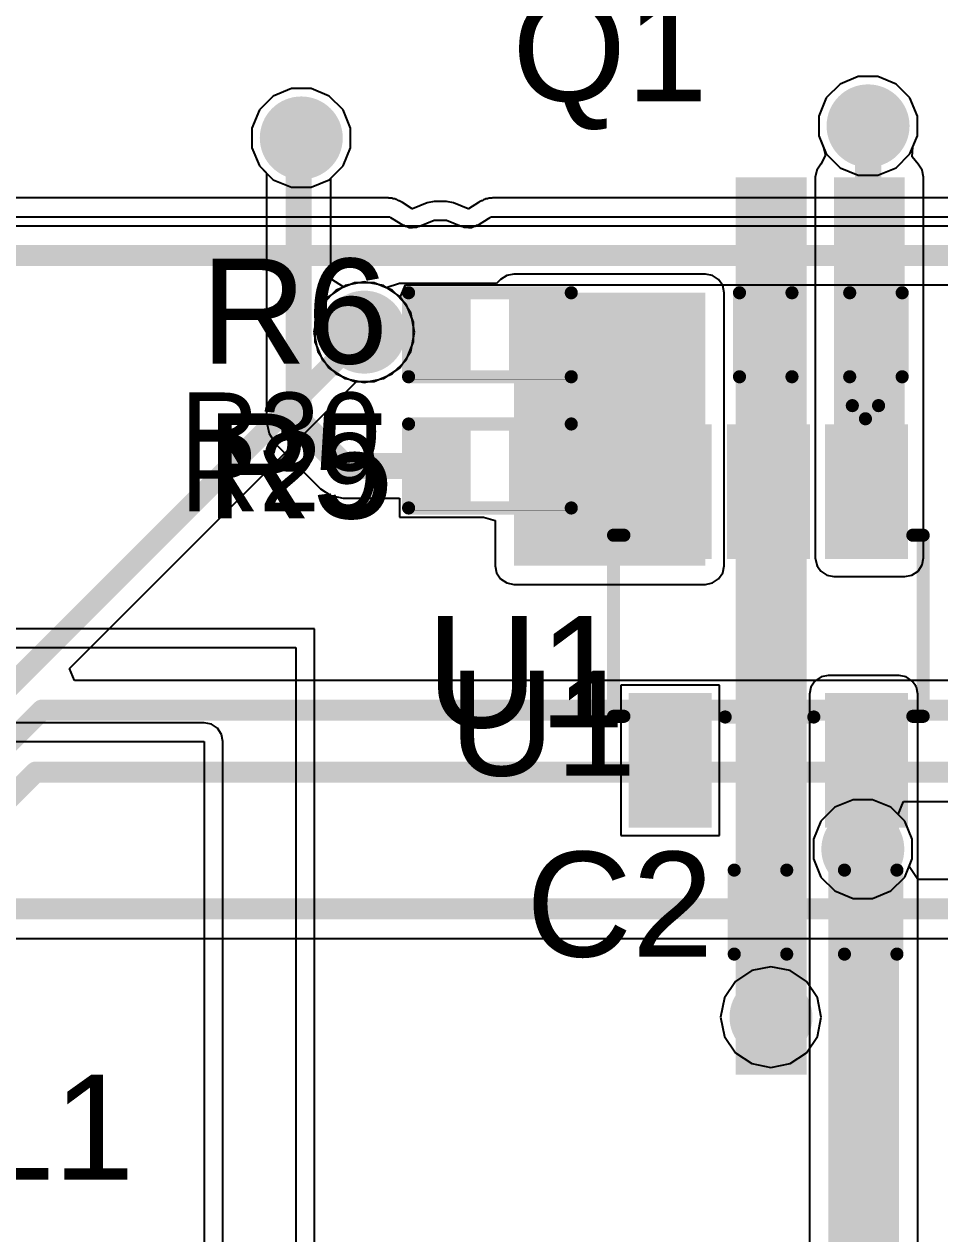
# Model space of a CAD drawing. Header units: inches. Extents: x -0.91 to 3.86, y -0.82 to 4.16.
# Drawn here: x 2.9364 to 3.2853, y 2.1674 to 2.6283 of the extents above; entities that cross this region are included whole.
import ezdxf

# ---------------------------------------------------------------- set-up
doc = ezdxf.new("R2010")
doc.units = ezdxf.units.IN
doc.header["$MEASUREMENT"] = 0
for name, color, linetype in [('Bottom Layer 1', 5, 'Continuous'), ('Bottom Solder', 6, 'Continuous'), ('GND+Signal', 16, 'Continuous'), ('Mechanical 17', 56, 'Continuous'), ('PWR+Signal', 76, 'Continuous'), ('Top Layer 1', 1, 'Continuous'), ('Top Overlay', 2, 'Continuous'), ('Top Paste', 8, 'Continuous'), ('Top Solder', 216, 'Continuous'), ('Via Holes', 16, 'Continuous')]:
    doc.layers.add(name, color=color, linetype=linetype)
doc.styles.add('Arial', font='', dxfattribs={"height": 0.2})
doc.styles.get('Arial').set_extended_font_data('Arial')

# ---------------------------------------------------------------- blocks, each defined once
blk = doc.blocks.new('SOT_23_5_121')
at = {"layer": 'Top Layer 1'}
for points in [[(-0.07284, 0.04921), (-0.02953, 0.04921), (-0.02953, 0.02559), (-0.07284, 0.02559)], [(0.02953, 0.04921), (0.07284, 0.04921), (0.07284, 0.02559), (0.02953, 0.02559)], [(-0.07284, 0.01181), (-0.02953, 0.01181), (-0.02953, -0.01181), (-0.07284, -0.01181)], [(-0.07284, -0.02559), (-0.02953, -0.02559), (-0.02953, -0.04921), (-0.07284, -0.04921)], [(0.02953, -0.02559), (0.07284, -0.02559), (0.07284, -0.04921), (0.02953, -0.04921)]]:
    blk.add_hatch(color=1, dxfattribs=at).paths.add_polyline_path(points)
at = {"layer": 'Top Paste'}
for points in [[(-0.07284, 0.04921), (-0.02953, 0.04921), (-0.02953, 0.02559), (-0.07284, 0.02559)], [(0.02953, 0.04921), (0.07284, 0.04921), (0.07284, 0.02559), (0.02953, 0.02559)], [(-0.07284, 0.01181), (-0.02953, 0.01181), (-0.02953, -0.01181), (-0.07284, -0.01181)], [(-0.07284, -0.02559), (-0.02953, -0.02559), (-0.02953, -0.04921), (-0.07284, -0.04921)], [(0.02953, -0.02559), (0.07284, -0.02559), (0.07284, -0.04921), (0.02953, -0.04921)]]:
    blk.add_hatch(color=8, dxfattribs=at).paths.add_polyline_path(points)
at = {"layer": 'Top Solder'}
for points in [[(-0.07684, 0.05321), (-0.02553, 0.05321), (-0.02553, 0.02159), (-0.07684, 0.02159)], [(0.02553, 0.05321), (0.07684, 0.05321), (0.07684, 0.02159), (0.02553, 0.02159)], [(-0.07684, 0.01581), (-0.02553, 0.01581), (-0.02553, -0.01581), (-0.07684, -0.01581)], [(-0.07684, -0.02159), (-0.02553, -0.02159), (-0.02553, -0.05321), (-0.07684, -0.05321)], [(0.02553, -0.02159), (0.07684, -0.02159), (0.07684, -0.05321), (0.02553, -0.05321)]]:
    blk.add_hatch(color=216, dxfattribs=at).paths.add_polyline_path(points)
at = {"layer": 'Top Overlay'}
for points in [[(-0.03461, 0.05506, 0.005, 0.005, 0), (-0.03461, 0.059, 0.005, 0.005, 0)], [(0.03439, 0.059, 0.005, 0.005, 0), (-0.03461, 0.059, 0.005, 0.005, 0)], [(0.03439, 0.05506, 0.005, 0.005, 0), (0.03439, 0.059, 0.005, 0.005, 0)], [(-0.084, 0.032, 0.005, 0.005, 0), (-0.084, 0.042, 0.005, 0.005, 0)], [(-0.079, 0.037, 0.005, 0.005, 0), (-0.084, 0.042, 0.005, 0.005, 0)], [(-0.084, 0.032, 0.005, 0.005, 0), (-0.079, 0.037, 0.005, 0.005, 0)], [(0.03465, -0.01646, 0.005, 0.005, 0), (0.03465, 0.01732, 0.005, 0.005, 0)], [(-0.03461, -0.059, 0.005, 0.005, 0), (-0.03461, -0.05506, 0.005, 0.005, 0)], [(0.03439, -0.059, 0.005, 0.005, 0), (0.03439, -0.05506, 0.005, 0.005, 0)], [(0.03439, -0.059, 0.005, 0.005, 0), (-0.03461, -0.059, 0.005, 0.005, 0)]]:
    blk.add_lwpolyline(points, format="xyseb", dxfattribs=at)
for points in [[(-0.03586, 0.059, 0.0025, 0.0025, 1), (-0.03336, 0.059, 0.0025, 0.0025, 1)], [(-0.03586, 0.059, 0.0025, 0.0025, 1), (-0.03336, 0.059, 0.0025, 0.0025, 1)], [(0.03314, 0.059, 0.0025, 0.0025, 1), (0.03564, 0.059, 0.0025, 0.0025, 1)], [(0.03314, 0.059, 0.0025, 0.0025, 1), (0.03564, 0.059, 0.0025, 0.0025, 1)], [(-0.03586, 0.05506, 0.0025, 0.0025, 1), (-0.03336, 0.05506, 0.0025, 0.0025, 1)], [(0.03314, 0.05506, 0.0025, 0.0025, 1), (0.03564, 0.05506, 0.0025, 0.0025, 1)], [(-0.08525, 0.042, 0.0025, 0.0025, 1), (-0.08275, 0.042, 0.0025, 0.0025, 1)], [(-0.08525, 0.042, 0.0025, 0.0025, 1), (-0.08275, 0.042, 0.0025, 0.0025, 1)], [(-0.08025, 0.037, 0.0025, 0.0025, 1), (-0.07775, 0.037, 0.0025, 0.0025, 1)], [(-0.08025, 0.037, 0.0025, 0.0025, 1), (-0.07775, 0.037, 0.0025, 0.0025, 1)], [(-0.08525, 0.032, 0.0025, 0.0025, 1), (-0.08275, 0.032, 0.0025, 0.0025, 1)], [(-0.08525, 0.032, 0.0025, 0.0025, 1), (-0.08275, 0.032, 0.0025, 0.0025, 1)], [(0.0334, 0.01732, 0.0025, 0.0025, 1), (0.0359, 0.01732, 0.0025, 0.0025, 1)], [(0.0334, -0.01646, 0.0025, 0.0025, 1), (0.0359, -0.01646, 0.0025, 0.0025, 1)], [(-0.03586, -0.05506, 0.0025, 0.0025, 1), (-0.03336, -0.05506, 0.0025, 0.0025, 1)], [(0.03314, -0.05506, 0.0025, 0.0025, 1), (0.03564, -0.05506, 0.0025, 0.0025, 1)], [(-0.03586, -0.059, 0.0025, 0.0025, 1), (-0.03336, -0.059, 0.0025, 0.0025, 1)], [(-0.03586, -0.059, 0.0025, 0.0025, 1), (-0.03336, -0.059, 0.0025, 0.0025, 1)], [(0.03314, -0.059, 0.0025, 0.0025, 1), (0.03564, -0.059, 0.0025, 0.0025, 1)], [(0.03314, -0.059, 0.0025, 0.0025, 1), (0.03564, -0.059, 0.0025, 0.0025, 1)]]:
    blk.add_lwpolyline(points, format="xyseb", close=True, dxfattribs=at)
blk = doc.blocks.new('R___0402_158')
at = {"layer": 'Top Layer 1'}
for points in [[(-0.0275, -0.0125), (-0.0275, 0.0125), (-0.0095, 0.0125), (-0.0095, -0.0125)], [(0.0095, -0.0125), (0.0095, 0.0125), (0.0275, 0.0125), (0.0275, -0.0125)]]:
    blk.add_hatch(color=1, dxfattribs=at).paths.add_polyline_path(points)
at = {"layer": 'Top Paste'}
for points in [[(-0.0275, -0.0125), (-0.0275, 0.0125), (-0.0095, 0.0125), (-0.0095, -0.0125)], [(0.0095, -0.0125), (0.0095, 0.0125), (0.0275, 0.0125), (0.0275, -0.0125)]]:
    blk.add_hatch(color=8, dxfattribs=at).paths.add_polyline_path(points)
at = {"layer": 'Top Solder'}
for points in [[(-0.02967, -0.01467), (-0.02967, 0.01467), (-0.00733, 0.01467), (-0.00733, -0.01467)], [(0.00733, -0.01467), (0.00733, 0.01467), (0.02967, 0.01467), (0.02967, -0.01467)]]:
    blk.add_hatch(color=216, dxfattribs=at).paths.add_polyline_path(points)
at = {"layer": 'Top Overlay'}
for points in [[(-0.031, -0.016, 0.005, 0.005, 0), (-0.031, 0.016, 0.005, 0.005, 0)], [(-0.031, 0.016, 0.005, 0.005, 0), (0.031, 0.016, 0.005, 0.005, 0)], [(0.031, -0.016, 0.005, 0.005, 0), (0.031, 0.016, 0.005, 0.005, 0)], [(-0.031, -0.016, 0.005, 0.005, 0), (0.031, -0.016, 0.005, 0.005, 0)], [(-0.032, -0.017, 0.000127, 0.000127, 0), (0.032, -0.017, 0.000127, 0.000127, 0)]]:
    blk.add_lwpolyline(points, format="xyseb", dxfattribs=at)
for points in [[(-0.03225, 0.016, 0.0025, 0.0025, 1), (-0.02975, 0.016, 0.0025, 0.0025, 1)], [(-0.03225, 0.016, 0.0025, 0.0025, 1), (-0.02975, 0.016, 0.0025, 0.0025, 1)], [(0.02975, 0.016, 0.0025, 0.0025, 1), (0.03225, 0.016, 0.0025, 0.0025, 1)], [(0.02975, 0.016, 0.0025, 0.0025, 1), (0.03225, 0.016, 0.0025, 0.0025, 1)], [(-0.03225, -0.016, 0.0025, 0.0025, 1), (-0.02975, -0.016, 0.0025, 0.0025, 1)], [(-0.03225, -0.016, 0.0025, 0.0025, 1), (-0.02975, -0.016, 0.0025, 0.0025, 1)], [(0.02975, -0.016, 0.0025, 0.0025, 1), (0.03225, -0.016, 0.0025, 0.0025, 1)], [(0.02975, -0.016, 0.0025, 0.0025, 1), (0.03225, -0.016, 0.0025, 0.0025, 1)], [(-0.03203, -0.017, 0.0000635, 0.0000635, 1), (-0.03197, -0.017, 0.0000635, 0.0000635, 1)], [(0.03197, -0.017, 0.0000635, 0.0000635, 1), (0.03203, -0.017, 0.0000635, 0.0000635, 1)]]:
    blk.add_lwpolyline(points, format="xyseb", close=True, dxfattribs=at)
blk = doc.blocks.new('R___0402_159')
at = {"layer": 'Top Layer 1'}
for points in [[(-0.0275, -0.0125), (-0.0275, 0.0125), (-0.0095, 0.0125), (-0.0095, -0.0125)], [(0.0095, -0.0125), (0.0095, 0.0125), (0.0275, 0.0125), (0.0275, -0.0125)]]:
    blk.add_hatch(color=1, dxfattribs=at).paths.add_polyline_path(points)
at = {"layer": 'Top Paste'}
for points in [[(-0.0275, -0.0125), (-0.0275, 0.0125), (-0.0095, 0.0125), (-0.0095, -0.0125)], [(0.0095, -0.0125), (0.0095, 0.0125), (0.0275, 0.0125), (0.0275, -0.0125)]]:
    blk.add_hatch(color=8, dxfattribs=at).paths.add_polyline_path(points)
at = {"layer": 'Top Solder'}
for points in [[(-0.02967, -0.01467), (-0.02967, 0.01467), (-0.00733, 0.01467), (-0.00733, -0.01467)], [(0.00733, -0.01467), (0.00733, 0.01467), (0.02967, 0.01467), (0.02967, -0.01467)]]:
    blk.add_hatch(color=216, dxfattribs=at).paths.add_polyline_path(points)
at = {"layer": 'Top Overlay'}
for points in [[(-0.031, -0.016, 0.005, 0.005, 0), (-0.031, 0.016, 0.005, 0.005, 0)], [(-0.031, 0.016, 0.005, 0.005, 0), (0.031, 0.016, 0.005, 0.005, 0)], [(0.031, -0.016, 0.005, 0.005, 0), (0.031, 0.016, 0.005, 0.005, 0)], [(-0.031, -0.016, 0.005, 0.005, 0), (0.031, -0.016, 0.005, 0.005, 0)], [(-0.032, -0.017, 0.000127, 0.000127, 0), (0.032, -0.017, 0.000127, 0.000127, 0)]]:
    blk.add_lwpolyline(points, format="xyseb", dxfattribs=at)
for points in [[(-0.03225, 0.016, 0.0025, 0.0025, 1), (-0.02975, 0.016, 0.0025, 0.0025, 1)], [(-0.03225, 0.016, 0.0025, 0.0025, 1), (-0.02975, 0.016, 0.0025, 0.0025, 1)], [(0.02975, 0.016, 0.0025, 0.0025, 1), (0.03225, 0.016, 0.0025, 0.0025, 1)], [(0.02975, 0.016, 0.0025, 0.0025, 1), (0.03225, 0.016, 0.0025, 0.0025, 1)], [(-0.03225, -0.016, 0.0025, 0.0025, 1), (-0.02975, -0.016, 0.0025, 0.0025, 1)], [(-0.03225, -0.016, 0.0025, 0.0025, 1), (-0.02975, -0.016, 0.0025, 0.0025, 1)], [(0.02975, -0.016, 0.0025, 0.0025, 1), (0.03225, -0.016, 0.0025, 0.0025, 1)], [(0.02975, -0.016, 0.0025, 0.0025, 1), (0.03225, -0.016, 0.0025, 0.0025, 1)], [(-0.03203, -0.017, 0.0000635, 0.0000635, 1), (-0.03197, -0.017, 0.0000635, 0.0000635, 1)], [(0.03197, -0.017, 0.0000635, 0.0000635, 1), (0.03203, -0.017, 0.0000635, 0.0000635, 1)]]:
    blk.add_lwpolyline(points, format="xyseb", close=True, dxfattribs=at)
blk = doc.blocks.new('C___0402_249')
at = {"layer": 'Top Layer 1'}
for points in [[(-0.0275, -0.0125), (-0.0275, 0.0125), (-0.0095, 0.0125), (-0.0095, -0.0125)], [(0.0095, -0.0125), (0.0095, 0.0125), (0.0275, 0.0125), (0.0275, -0.0125)]]:
    blk.add_hatch(color=1, dxfattribs=at).paths.add_polyline_path(points)
at = {"layer": 'Top Paste'}
for points in [[(-0.0275, -0.0125), (-0.0275, 0.0125), (-0.0095, 0.0125), (-0.0095, -0.0125)], [(0.0095, -0.0125), (0.0095, 0.0125), (0.0275, 0.0125), (0.0275, -0.0125)]]:
    blk.add_hatch(color=8, dxfattribs=at).paths.add_polyline_path(points)
at = {"layer": 'Top Solder'}
for points in [[(-0.02986, -0.01486), (-0.02986, 0.01486), (-0.00714, 0.01486), (-0.00714, -0.01486)], [(0.00714, -0.01486), (0.00714, 0.01486), (0.02986, 0.01486), (0.02986, -0.01486)]]:
    blk.add_hatch(color=216, dxfattribs=at).paths.add_polyline_path(points)
at = {"layer": 'Top Overlay'}
for points in [[(-0.011, 0.016, 0.005, 0.005, 0), (-0.031, 0.016, 0.005, 0.005, 0)], [(-0.031, 0.016, 0.005, 0.005, 0), (-0.031, -0.016, 0.005, 0.005, 0)], [(0.031, 0.016, 0.005, 0.005, 0), (0.011, 0.016, 0.005, 0.005, 0)], [(0.031, 0.016, 0.005, 0.005, 0), (0.031, -0.016, 0.005, 0.005, 0)], [(-0.011, -0.016, 0.005, 0.005, 0), (-0.031, -0.016, 0.005, 0.005, 0)], [(0.031, -0.016, 0.005, 0.005, 0), (0.011, -0.016, 0.005, 0.005, 0)]]:
    blk.add_lwpolyline(points, format="xyseb", dxfattribs=at)
for points in [[(-0.03225, 0.016, 0.0025, 0.0025, 1), (-0.02975, 0.016, 0.0025, 0.0025, 1)], [(-0.03225, 0.016, 0.0025, 0.0025, 1), (-0.02975, 0.016, 0.0025, 0.0025, 1)], [(-0.01225, 0.016, 0.0025, 0.0025, 1), (-0.00975, 0.016, 0.0025, 0.0025, 1)], [(0.00975, 0.016, 0.0025, 0.0025, 1), (0.01225, 0.016, 0.0025, 0.0025, 1)], [(0.02975, 0.016, 0.0025, 0.0025, 1), (0.03225, 0.016, 0.0025, 0.0025, 1)], [(0.02975, 0.016, 0.0025, 0.0025, 1), (0.03225, 0.016, 0.0025, 0.0025, 1)], [(-0.03225, -0.016, 0.0025, 0.0025, 1), (-0.02975, -0.016, 0.0025, 0.0025, 1)], [(-0.03225, -0.016, 0.0025, 0.0025, 1), (-0.02975, -0.016, 0.0025, 0.0025, 1)], [(-0.01225, -0.016, 0.0025, 0.0025, 1), (-0.00975, -0.016, 0.0025, 0.0025, 1)], [(0.00975, -0.016, 0.0025, 0.0025, 1), (0.01225, -0.016, 0.0025, 0.0025, 1)], [(0.02975, -0.016, 0.0025, 0.0025, 1), (0.03225, -0.016, 0.0025, 0.0025, 1)], [(0.02975, -0.016, 0.0025, 0.0025, 1), (0.03225, -0.016, 0.0025, 0.0025, 1)]]:
    blk.add_lwpolyline(points, format="xyseb", close=True, dxfattribs=at)
blk = doc.blocks.new('C___0402_250')
at = {"layer": 'Top Layer 1'}
for points in [[(-0.0275, -0.0125), (-0.0275, 0.0125), (-0.0095, 0.0125), (-0.0095, -0.0125)], [(0.0095, -0.0125), (0.0095, 0.0125), (0.0275, 0.0125), (0.0275, -0.0125)]]:
    blk.add_hatch(color=1, dxfattribs=at).paths.add_polyline_path(points)
at = {"layer": 'Top Paste'}
for points in [[(-0.0275, -0.0125), (-0.0275, 0.0125), (-0.0095, 0.0125), (-0.0095, -0.0125)], [(0.0095, -0.0125), (0.0095, 0.0125), (0.0275, 0.0125), (0.0275, -0.0125)]]:
    blk.add_hatch(color=8, dxfattribs=at).paths.add_polyline_path(points)
at = {"layer": 'Top Solder'}
for points in [[(-0.02986, -0.01486), (-0.02986, 0.01486), (-0.00714, 0.01486), (-0.00714, -0.01486)], [(0.00714, -0.01486), (0.00714, 0.01486), (0.02986, 0.01486), (0.02986, -0.01486)]]:
    blk.add_hatch(color=216, dxfattribs=at).paths.add_polyline_path(points)
at = {"layer": 'Top Overlay'}
for points in [[(-0.011, 0.016, 0.005, 0.005, 0), (-0.031, 0.016, 0.005, 0.005, 0)], [(-0.031, 0.016, 0.005, 0.005, 0), (-0.031, -0.016, 0.005, 0.005, 0)], [(0.031, 0.016, 0.005, 0.005, 0), (0.011, 0.016, 0.005, 0.005, 0)], [(0.031, 0.016, 0.005, 0.005, 0), (0.031, -0.016, 0.005, 0.005, 0)], [(-0.011, -0.016, 0.005, 0.005, 0), (-0.031, -0.016, 0.005, 0.005, 0)], [(0.031, -0.016, 0.005, 0.005, 0), (0.011, -0.016, 0.005, 0.005, 0)]]:
    blk.add_lwpolyline(points, format="xyseb", dxfattribs=at)
for points in [[(-0.03225, 0.016, 0.0025, 0.0025, 1), (-0.02975, 0.016, 0.0025, 0.0025, 1)], [(-0.03225, 0.016, 0.0025, 0.0025, 1), (-0.02975, 0.016, 0.0025, 0.0025, 1)], [(-0.01225, 0.016, 0.0025, 0.0025, 1), (-0.00975, 0.016, 0.0025, 0.0025, 1)], [(0.00975, 0.016, 0.0025, 0.0025, 1), (0.01225, 0.016, 0.0025, 0.0025, 1)], [(0.02975, 0.016, 0.0025, 0.0025, 1), (0.03225, 0.016, 0.0025, 0.0025, 1)], [(0.02975, 0.016, 0.0025, 0.0025, 1), (0.03225, 0.016, 0.0025, 0.0025, 1)], [(-0.03225, -0.016, 0.0025, 0.0025, 1), (-0.02975, -0.016, 0.0025, 0.0025, 1)], [(-0.03225, -0.016, 0.0025, 0.0025, 1), (-0.02975, -0.016, 0.0025, 0.0025, 1)], [(-0.01225, -0.016, 0.0025, 0.0025, 1), (-0.00975, -0.016, 0.0025, 0.0025, 1)], [(0.00975, -0.016, 0.0025, 0.0025, 1), (0.01225, -0.016, 0.0025, 0.0025, 1)], [(0.02975, -0.016, 0.0025, 0.0025, 1), (0.03225, -0.016, 0.0025, 0.0025, 1)], [(0.02975, -0.016, 0.0025, 0.0025, 1), (0.03225, -0.016, 0.0025, 0.0025, 1)]]:
    blk.add_lwpolyline(points, format="xyseb", close=True, dxfattribs=at)

msp = doc.modelspace()

# ---------------------------------------------------------------- hatches: boundary and pattern name
at = {"layer": 'Bottom Layer 1'}
h = msp.add_hatch(color=5, dxfattribs=at)
edge = h.paths.add_edge_path()
edge.add_arc((3.258, 2.5896), 0.01181, 0, 360)
h = msp.add_hatch(color=5, dxfattribs=at)
edge = h.paths.add_edge_path()
edge.add_arc((3.042, 2.585), 0.01181, 0, 360)
h = msp.add_hatch(color=5, dxfattribs=at)
edge = h.paths.add_edge_path()
edge.add_arc((3.066, 2.511), 0.01181, 0, 360)
h = msp.add_hatch(color=5, dxfattribs=at)
edge = h.paths.add_edge_path()
edge.add_arc((3.256, 2.314), 0.01181, 0, 360)
h = msp.add_hatch(color=5, dxfattribs=at)
edge = h.paths.add_edge_path()
edge.add_arc((3.221, 2.25), 0.01181, 0, 360)
at = {"layer": 'Bottom Solder'}
h = msp.add_hatch(color=6, dxfattribs=at)
edge = h.paths.add_edge_path()
edge.add_arc((3.258, 2.5896), 0.01581, 0, 360)
h = msp.add_hatch(color=6, dxfattribs=at)
edge = h.paths.add_edge_path()
edge.add_arc((3.042, 2.585), 0.01581, 0, 360)
h = msp.add_hatch(color=6, dxfattribs=at)
edge = h.paths.add_edge_path()
edge.add_arc((3.066, 2.511), 0.01581, 0, 360)
h = msp.add_hatch(color=6, dxfattribs=at)
edge = h.paths.add_edge_path()
edge.add_arc((3.256, 2.314), 0.01581, 0, 360)
h = msp.add_hatch(color=6, dxfattribs=at)
edge = h.paths.add_edge_path()
edge.add_arc((3.221, 2.25), 0.01581, 0, 360)
at = {"layer": 'GND+Signal'}
h = msp.add_hatch(color=16, dxfattribs=at)
edge = h.paths.add_edge_path()
edge.add_arc((3.258, 2.5896), 0.01181, 0, 360)
h = msp.add_hatch(color=16, dxfattribs=at)
edge = h.paths.add_edge_path()
edge.add_arc((3.042, 2.585), 0.01181, 0, 360)
h = msp.add_hatch(color=16, dxfattribs=at)
edge = h.paths.add_edge_path()
edge.add_arc((3.066, 2.511), 0.01181, 0, 360)
h = msp.add_hatch(color=16, dxfattribs=at)
edge = h.paths.add_edge_path()
edge.add_arc((3.256, 2.314), 0.01181, 0, 360)
h = msp.add_hatch(color=16, dxfattribs=at)
edge = h.paths.add_edge_path()
edge.add_arc((3.221, 2.25), 0.01181, 0, 360)
at = {"layer": 'PWR+Signal'}
h = msp.add_hatch(color=76, dxfattribs=at)
edge = h.paths.add_edge_path()
edge.add_arc((3.258, 2.5896), 0.01181, 0, 360)
h = msp.add_hatch(color=76, dxfattribs=at)
edge = h.paths.add_edge_path()
edge.add_arc((3.042, 2.585), 0.01181, 0, 360)
h = msp.add_hatch(color=76, dxfattribs=at)
edge = h.paths.add_edge_path()
edge.add_arc((3.066, 2.511), 0.01181, 0, 360)
h = msp.add_hatch(color=76, dxfattribs=at)
edge = h.paths.add_edge_path()
edge.add_arc((3.256, 2.314), 0.01181, 0, 360)
h = msp.add_hatch(color=76, dxfattribs=at)
edge = h.paths.add_edge_path()
edge.add_arc((3.221, 2.25), 0.01181, 0, 360)
at = {"layer": 'Top Layer 1'}
h = msp.add_hatch(color=1, dxfattribs=at)
edge = h.paths.add_edge_path()
edge.add_arc((3.258, 2.5896), 0.01181, 0, 360)
h = msp.add_hatch(color=1, dxfattribs=at)
edge = h.paths.add_edge_path()
edge.add_arc((3.042, 2.585), 0.01181, 0, 360)
for points in [[(3.2076, 2.228), (3.2346, 2.228), (3.2346, 2.57), (3.2076, 2.57)], [(3.245, 2.425), (3.272, 2.425), (3.272, 2.57), (3.245, 2.57)], [(3.123, 2.422), (3.196, 2.422), (3.196, 2.526), (3.123, 2.526)], [(3.2698, 2.373), (3.2428, 2.373), (3.2428, 2.088), (3.2698, 2.088)]]:
    msp.add_hatch(color=1, dxfattribs=at).paths.add_polyline_path(points)
h = msp.add_hatch(color=1, dxfattribs=at)
edge = h.paths.add_edge_path()
edge.add_arc((3.066, 2.511), 0.01181, 0, 360)
h = msp.add_hatch(color=1, dxfattribs=at)
edge = h.paths.add_edge_path()
edge.add_arc((3.256, 2.314), 0.01181, 0, 360)
h = msp.add_hatch(color=1, dxfattribs=at)
edge = h.paths.add_edge_path()
edge.add_arc((3.221, 2.25), 0.01181, 0, 360)
at = {"layer": 'Top Solder'}
h = msp.add_hatch(color=216, dxfattribs=at)
edge = h.paths.add_edge_path()
edge.add_arc((3.256, 2.314), 0.01581, 0, 360)
h = msp.add_hatch(color=216, dxfattribs=at)
edge = h.paths.add_edge_path()
edge.add_arc((3.221, 2.25), 0.01581, 0, 360)
at = {"layer": 'Via Holes'}
h = msp.add_hatch(color=7, dxfattribs=at)
edge = h.paths.add_edge_path()
edge.add_arc((3.258, 2.5896), 0.00591, 0, 360)
h = msp.add_hatch(color=7, dxfattribs=at)
edge = h.paths.add_edge_path()
edge.add_arc((3.042, 2.585), 0.00591, 0, 360)
h = msp.add_hatch(color=7, dxfattribs=at)
edge = h.paths.add_edge_path()
edge.add_arc((3.066, 2.511), 0.00591, 0, 360)
h = msp.add_hatch(color=7, dxfattribs=at)
edge = h.paths.add_edge_path()
edge.add_arc((3.256, 2.314), 0.00591, 0, 360)
h = msp.add_hatch(color=7, dxfattribs=at)
edge = h.paths.add_edge_path()
edge.add_arc((3.221, 2.25), 0.00591, 0, 360)

# ---------------------------------------------------------------- linework, layer by layer
at = {"layer": 'Bottom Layer 1'}
for p, q in [((3.24734, 2.60555), (3.24205, 2.60026)), ((3.25426, 2.60842), (3.24734, 2.60555)), ((3.26174, 2.60842), (3.25426, 2.60842)), ((3.26866, 2.60555), (3.26174, 2.60842)), ((3.27395, 2.60026), (3.26866, 2.60555)), ((3.03134, 2.60095), (3.02605, 2.59566)), ((3.03826, 2.60381), (3.03134, 2.60095)), ((3.04574, 2.60381), (3.03826, 2.60381)), ((3.05266, 2.60095), (3.04574, 2.60381)), ((3.05795, 2.59566), (3.05266, 2.60095)), ((3.24205, 2.60026), (3.23919, 2.59335)), ((3.27681, 2.59335), (3.27395, 2.60026)), ((3.02605, 2.59566), (3.02319, 2.58874)), ((3.06081, 2.58874), (3.05795, 2.59566)), ((3.23919, 2.59335), (3.23919, 2.58586)), ((3.27681, 2.58586), (3.27681, 2.59335)), ((3.02319, 2.58874), (3.02319, 2.58126)), ((3.06081, 2.58126), (3.06081, 2.58874)), ((3.23919, 2.58586), (3.24205, 2.57895)), ((3.27395, 2.57895), (3.27681, 2.58586)), ((3.02319, 2.58126), (3.02605, 2.57434)), ((3.05795, 2.57434), (3.06081, 2.58126)), ((3.24205, 2.57895), (3.24734, 2.57366)), ((3.26866, 2.57366), (3.27395, 2.57895)), ((3.02605, 2.57434), (3.03134, 2.56905)), ((3.05266, 2.56905), (3.05795, 2.57434)), ((3.24734, 2.57366), (3.25426, 2.57079)), ((3.26174, 2.57079), (3.26866, 2.57366)), ((3.03134, 2.56905), (3.03826, 2.56619)), ((3.04574, 2.56619), (3.05266, 2.56905)), ((3.25426, 2.57079), (3.26174, 2.57079)), ((3.03826, 2.56619), (3.04574, 2.56619)), ((3.39674, 2.55143), (2.88232, 2.55143)), ((3.07961, 2.524), (3.08168, 2.529)), ((3.08168, 2.529), (3.39674, 2.529)), ((3.08195, 2.52166), (3.07961, 2.524)), ((3.08481, 2.51474), (3.08195, 2.52166)), ((3.08481, 2.50726), (3.08481, 2.51474)), ((3.08195, 2.50034), (3.08481, 2.50726)), ((3.07666, 2.49505), (3.08195, 2.50034)), ((3.06974, 2.49219), (3.07666, 2.49505)), ((2.9537, 2.38283), (3.06305, 2.49219)), ((3.06305, 2.49219), (3.06974, 2.49219)), ((2.95561, 2.37822), (2.9537, 2.38283)), ((3.35823, 2.37822), (2.95561, 2.37822)), ((3.26946, 2.32715), (3.27153, 2.33215)), ((3.27153, 2.33215), (3.39674, 2.33215)), ((3.27195, 2.32466), (3.26946, 2.32715)), ((3.27481, 2.31774), (3.27195, 2.32466)), ((3.27481, 2.31026), (3.27481, 2.31774)), ((3.27363, 2.3074), (3.27481, 2.31026)), ((3.27697, 2.3024), (3.27363, 2.3074)), ((3.39141, 2.3024), (3.27697, 2.3024)), ((1.89281, 2.27997), (3.38676, 2.27997))]:
    msp.add_line(p, q, dxfattribs=at)
for points in [[(2.67205, 2.54021, 0.008, 0.008, 0), (3.43766, 2.54021, 0.008, 0.008, 0)], [(2.91, 2.355, 0.008, 0.008, 0), (3.066, 2.511, 0.008, 0.008, 0)], [(2.91621, 2.34, 0.008, 0.008, 0), (2.94321, 2.367, 0.008, 0.008, 0)], [(2.94321, 2.367, 0.008, 0.008, 0), (3.36287, 2.367, 0.008, 0.008, 0)], [(2.92243, 2.325, 0.008, 0.008, 0), (2.94079, 2.34336, 0.008, 0.008, 0)], [(2.94079, 2.34336, 0.008, 0.008, 0), (3.43766, 2.34336, 0.008, 0.008, 0)], [(1.89281, 2.29119, 0.008, 0.008, 0), (3.39141, 2.29119, 0.008, 0.008, 0)]]:
    msp.add_lwpolyline(points, format="xyseb", dxfattribs=at)
for points in [[(3.064, 2.511, 0.004, 0.004, 1), (3.068, 2.511, 0.004, 0.004, 1)], [(2.94121, 2.367, 0.004, 0.004, 1), (2.94521, 2.367, 0.004, 0.004, 1)], [(2.94121, 2.367, 0.004, 0.004, 1), (2.94521, 2.367, 0.004, 0.004, 1)], [(2.93879, 2.34336, 0.004, 0.004, 1), (2.94279, 2.34336, 0.004, 0.004, 1)], [(2.93879, 2.34336, 0.004, 0.004, 1), (2.94279, 2.34336, 0.004, 0.004, 1)]]:
    msp.add_lwpolyline(points, format="xyseb", close=True, dxfattribs=at)
at = {"layer": 'GND+Signal'}
for p, q in [((3.24734, 2.60555), (3.24205, 2.60026)), ((3.25426, 2.60842), (3.24734, 2.60555)), ((3.26174, 2.60842), (3.25426, 2.60842)), ((3.26866, 2.60555), (3.26174, 2.60842)), ((3.27395, 2.60026), (3.26866, 2.60555)), ((3.03134, 2.60095), (3.02605, 2.59566)), ((3.03826, 2.60381), (3.03134, 2.60095)), ((3.04574, 2.60381), (3.03826, 2.60381)), ((3.05266, 2.60095), (3.04574, 2.60381)), ((3.05795, 2.59566), (3.05266, 2.60095)), ((3.24205, 2.60026), (3.23919, 2.59335)), ((3.27681, 2.59335), (3.27395, 2.60026)), ((3.02605, 2.59566), (3.02319, 2.58874)), ((3.06081, 2.58874), (3.05795, 2.59566)), ((3.23919, 2.59335), (3.23919, 2.58586)), ((3.27681, 2.58586), (3.27681, 2.59335)), ((3.02319, 2.58874), (3.02319, 2.58126)), ((3.06081, 2.58126), (3.06081, 2.58874)), ((3.23919, 2.58586), (3.24205, 2.57895)), ((3.27395, 2.57895), (3.27681, 2.58586)), ((3.02319, 2.58126), (3.02605, 2.57434)), ((3.05795, 2.57434), (3.06081, 2.58126)), ((3.24205, 2.57895), (3.24734, 2.57366)), ((3.26866, 2.57366), (3.27395, 2.57895)), ((3.02605, 2.57434), (3.03134, 2.56905)), ((3.05266, 2.56905), (3.05795, 2.57434)), ((3.24734, 2.57366), (3.25426, 2.57079)), ((3.26174, 2.57079), (3.26866, 2.57366)), ((3.03134, 2.56905), (3.03826, 2.56619)), ((3.04574, 2.56619), (3.05266, 2.56905)), ((3.25426, 2.57079), (3.26174, 2.57079)), ((3.03826, 2.56619), (3.04574, 2.56619)), ((3.05534, 2.52695), (3.05005, 2.52166)), ((3.06226, 2.52981), (3.05534, 2.52695)), ((3.06974, 2.52981), (3.06226, 2.52981)), ((3.07666, 2.52695), (3.06974, 2.52981)), ((3.08195, 2.52166), (3.07666, 2.52695)), ((3.05005, 2.52166), (3.04719, 2.51474)), ((3.08481, 2.51474), (3.08195, 2.52166)), ((3.04719, 2.51474), (3.04719, 2.50726)), ((3.08481, 2.50726), (3.08481, 2.51474)), ((3.04719, 2.50726), (3.05005, 2.50034)), ((3.08195, 2.50034), (3.08481, 2.50726)), ((3.05005, 2.50034), (3.05534, 2.49505)), ((3.07666, 2.49505), (3.08195, 2.50034)), ((3.05534, 2.49505), (3.06226, 2.49219)), ((3.06974, 2.49219), (3.07666, 2.49505)), ((3.06226, 2.49219), (3.06974, 2.49219)), ((3.005, 2.36214), (2.71214, 2.36214)), ((3.00773, 2.36159), (3.005, 2.36214)), ((3.01005, 2.36005), (3.00773, 2.36159)), ((3.01159, 2.35773), (3.01005, 2.36005)), ((3.01214, 2.355), (3.01159, 2.35773)), ((2.705, 2.355), (3.005, 2.355)), ((3.005, 2.355), (3.005, 2.04865)), ((3.01214, 2.06474), (3.01214, 2.355)), ((3.25226, 2.33281), (3.24534, 2.32995)), ((3.25974, 2.33281), (3.25226, 2.33281)), ((3.26666, 2.32995), (3.25974, 2.33281)), ((3.24534, 2.32995), (3.24005, 2.32466)), ((3.27195, 2.32466), (3.26666, 2.32995)), ((3.24005, 2.32466), (3.23719, 2.31774)), ((3.27481, 2.31774), (3.27195, 2.32466)), ((3.23719, 2.31774), (3.23719, 2.31026)), ((3.27481, 2.31026), (3.27481, 2.31774)), ((3.23719, 2.31026), (3.24005, 2.30334)), ((3.27195, 2.30334), (3.27481, 2.31026)), ((3.24005, 2.30334), (3.24534, 2.29805)), ((3.26666, 2.29805), (3.27195, 2.30334)), ((3.24534, 2.29805), (3.25226, 2.29519)), ((3.25974, 2.29519), (3.26666, 2.29805)), ((3.25226, 2.29519), (3.25974, 2.29519))]:
    msp.add_line(p, q, dxfattribs=at)
at = {"layer": 'PWR+Signal'}
for p, q in [((3.07506, 2.56214), (2.55814, 2.56214)), ((3.0754, 2.56207), (3.07506, 2.56214)), ((3.07573, 2.56207), (3.0754, 2.56207)), ((3.07609, 2.562), (3.07573, 2.56207)), ((3.07645, 2.562), (3.07609, 2.562)), ((3.07679, 2.56193), (3.07645, 2.562)), ((3.07701, 2.56184), (3.07679, 2.56193)), ((3.07781, 2.56176), (3.07701, 2.56184)), ((3.07812, 2.5616), (3.07781, 2.56176)), ((3.07847, 2.56153), (3.07812, 2.5616)), ((3.07913, 2.56108), (3.07847, 2.56153)), ((3.07936, 2.56101), (3.07913, 2.56108)), ((3.08006, 2.56064), (3.07936, 2.56101)), ((3.08026, 2.56047), (3.08006, 2.56064)), ((3.08051, 2.56038), (3.08026, 2.56047)), ((3.08426, 2.558), (3.08051, 2.56038)), ((3.08995, 2.56027), (3.08444, 2.55799)), ((3.09268, 2.56081), (3.08995, 2.56027)), ((3.09732, 2.56081), (3.09268, 2.56081)), ((3.10005, 2.56027), (3.09732, 2.56081)), ((3.10556, 2.55798), (3.10005, 2.56027)), ((3.10949, 2.56038), (3.10574, 2.558)), ((3.10974, 2.56047), (3.10949, 2.56038)), ((3.10995, 2.56064), (3.10974, 2.56047)), ((3.11064, 2.56101), (3.10995, 2.56064)), ((3.11087, 2.56108), (3.11064, 2.56101)), ((3.11153, 2.56153), (3.11087, 2.56108)), ((3.11188, 2.5616), (3.11153, 2.56153)), ((3.11219, 2.56176), (3.11188, 2.5616)), ((3.11299, 2.56184), (3.11219, 2.56176)), ((3.11321, 2.56193), (3.11299, 2.56184)), ((3.11355, 2.562), (3.11321, 2.56193)), ((3.11391, 2.562), (3.11355, 2.562)), ((3.11427, 2.56207), (3.11391, 2.562)), ((3.11461, 2.56207), (3.11427, 2.56207)), ((3.11494, 2.56214), (3.11461, 2.56207)), ((3.3523, 2.56214), (3.11494, 2.56214)), ((2.551, 2.555), (3.07506, 2.555)), ((3.07506, 2.555), (3.0754, 2.55493)), ((3.0754, 2.55493), (3.07573, 2.55493)), ((3.07573, 2.55493), (3.076, 2.55472)), ((3.076, 2.55472), (3.07669, 2.55435)), ((3.07669, 2.55435), (3.08053, 2.55192)), ((3.08435, 2.55796), (3.08426, 2.558)), ((3.08444, 2.55799), (3.08435, 2.55796)), ((3.08708, 2.55135), (3.09268, 2.55367)), ((3.09268, 2.55367), (3.09732, 2.55367)), ((3.09732, 2.55367), (3.10292, 2.55135)), ((3.10565, 2.55796), (3.10556, 2.55798)), ((3.10574, 2.558), (3.10565, 2.55796)), ((3.10947, 2.55192), (3.11331, 2.55435)), ((3.11331, 2.55435), (3.114, 2.55472)), ((3.114, 2.55472), (3.11427, 2.55493)), ((3.11427, 2.55493), (3.11461, 2.55493)), ((3.11461, 2.55493), (3.11494, 2.555)), ((3.11494, 2.555), (3.3523, 2.555)), ((3.08053, 2.55192), (3.0811, 2.5517)), ((3.0811, 2.5517), (3.08161, 2.55135)), ((3.08161, 2.55135), (3.08239, 2.5512)), ((3.08239, 2.5512), (3.08312, 2.55092)), ((3.08312, 2.55092), (3.08374, 2.55093)), ((3.08374, 2.55093), (3.08434, 2.55081)), ((3.08434, 2.55081), (3.08512, 2.55096)), ((3.08512, 2.55096), (3.08591, 2.55098)), ((3.08591, 2.55098), (3.08647, 2.55123)), ((3.08647, 2.55123), (3.08708, 2.55135)), ((3.10292, 2.55135), (3.10353, 2.55123)), ((3.10353, 2.55123), (3.10409, 2.55098)), ((3.10409, 2.55098), (3.10488, 2.55096)), ((3.10488, 2.55096), (3.10566, 2.55081)), ((3.10566, 2.55081), (3.10626, 2.55093)), ((3.10626, 2.55093), (3.10688, 2.55092)), ((3.10688, 2.55092), (3.10761, 2.5512)), ((3.10761, 2.5512), (3.10839, 2.55135)), ((3.10839, 2.55135), (3.1089, 2.5517)), ((3.1089, 2.5517), (3.10947, 2.55192)), ((3.05866, 2.52872), (3.05244, 2.52456)), ((3.066, 2.53018), (3.05866, 2.52872)), ((3.07334, 2.52872), (3.066, 2.53018)), ((3.07956, 2.52456), (3.07334, 2.52872)), ((3.05244, 2.52456), (3.04828, 2.51834)), ((3.08372, 2.51834), (3.07956, 2.52456)), ((3.04828, 2.51834), (3.04682, 2.511)), ((3.08518, 2.511), (3.08372, 2.51834)), ((3.04682, 2.511), (3.04828, 2.50366)), ((3.08372, 2.50366), (3.08518, 2.511)), ((3.04828, 2.50366), (3.05244, 2.49744)), ((3.07956, 2.49744), (3.08372, 2.50366)), ((3.05244, 2.49744), (3.05866, 2.49328)), ((3.07334, 2.49328), (3.07956, 2.49744)), ((3.05866, 2.49328), (3.066, 2.49182)), ((3.066, 2.49182), (3.07334, 2.49328)), ((3.047, 2.398), (1.7437, 2.398)), ((3.047, 2.39086), (3.047, 2.398)), ((1.7437, 2.39086), (3.03986, 2.39086)), ((3.03986, 2.39086), (3.03986, 2.06043)), ((3.047, 2.06043), (3.047, 2.39086)), ((3.221, 2.26918), (3.21366, 2.26772)), ((3.22834, 2.26772), (3.221, 2.26918)), ((3.20744, 2.26356), (3.20328, 2.25734)), ((3.21366, 2.26772), (3.20744, 2.26356)), ((3.23456, 2.26356), (3.22834, 2.26772)), ((3.23872, 2.25734), (3.23456, 2.26356)), ((3.20328, 2.25734), (3.20182, 2.25)), ((3.24018, 2.25), (3.23872, 2.25734)), ((3.20182, 2.25), (3.20328, 2.24266)), ((3.23872, 2.24266), (3.24018, 2.25)), ((3.20328, 2.24266), (3.20744, 2.23644)), ((3.23456, 2.23644), (3.23872, 2.24266)), ((3.20744, 2.23644), (3.21366, 2.23228)), ((3.22834, 2.23228), (3.23456, 2.23644)), ((3.21366, 2.23228), (3.221, 2.23082)), ((3.221, 2.23082), (3.22834, 2.23228))]:
    msp.add_line(p, q, dxfattribs=at)
at = {"layer": 'Top Layer 1'}
for p, q in [((3.24734, 2.60555), (3.24205, 2.60026)), ((3.25426, 2.60842), (3.24734, 2.60555)), ((3.26174, 2.60842), (3.25426, 2.60842)), ((3.26866, 2.60555), (3.26174, 2.60842)), ((3.27395, 2.60026), (3.26866, 2.60555)), ((3.03134, 2.60095), (3.02605, 2.59566)), ((3.03826, 2.60381), (3.03134, 2.60095)), ((3.04574, 2.60381), (3.03826, 2.60381)), ((3.05266, 2.60095), (3.04574, 2.60381)), ((3.05795, 2.59566), (3.05266, 2.60095)), ((3.24205, 2.60026), (3.23919, 2.59335)), ((3.27681, 2.59335), (3.27395, 2.60026)), ((3.02605, 2.59566), (3.02319, 2.58874)), ((3.06081, 2.58874), (3.05795, 2.59566)), ((3.23919, 2.59335), (3.23919, 2.58586)), ((3.27681, 2.58586), (3.27681, 2.59335)), ((3.02319, 2.58874), (3.02319, 2.58126)), ((3.06081, 2.58126), (3.06081, 2.58874)), ((3.23919, 2.58586), (3.24106, 2.58134)), ((3.27506, 2.58163), (3.27681, 2.58586)), ((3.02319, 2.58126), (3.02605, 2.57434)), ((3.05795, 2.57434), (3.06081, 2.58126)), ((3.24106, 2.58134), (3.24179, 2.57847)), ((3.27481, 2.57786), (3.27506, 2.58163)), ((3.24179, 2.57847), (3.23995, 2.57505)), ((3.27705, 2.57505), (3.27481, 2.57786)), ((3.02605, 2.57434), (3.02876, 2.57163)), ((3.05324, 2.56963), (3.05795, 2.57434)), ((3.23841, 2.57273), (3.23786, 2.57)), ((3.23995, 2.57505), (3.23841, 2.57273)), ((3.27859, 2.57273), (3.27705, 2.57505)), ((3.27914, 2.57), (3.27859, 2.57273)), ((3.02876, 2.57163), (3.02876, 2.477)), ((3.05324, 2.53137), (3.05324, 2.56963)), ((3.23786, 2.57), (3.23786, 2.425)), ((3.27914, 2.425), (3.27914, 2.57)), ((3.05824, 2.52814), (3.05324, 2.53137)), ((3.11795, 2.53105), (3.11639, 2.5295)), ((3.12027, 2.53259), (3.11795, 2.53105)), ((3.123, 2.53314), (3.12027, 2.53259)), ((3.196, 2.53314), (3.123, 2.53314)), ((3.19873, 2.53259), (3.196, 2.53314)), ((3.20105, 2.53105), (3.19873, 2.53259)), ((3.20259, 2.52873), (3.20105, 2.53105)), ((3.06226, 2.52981), (3.05824, 2.52814)), ((3.06974, 2.52981), (3.06226, 2.52981)), ((3.07439, 2.52788), (3.06974, 2.52981)), ((3.07939, 2.5295), (3.07439, 2.52788)), ((3.11139, 2.5295), (3.07939, 2.5295)), ((3.07939, 2.5295), (3.07939, 2.5295)), ((3.11639, 2.5295), (3.11139, 2.5295)), ((3.11139, 2.5295), (3.11139, 2.5295)), ((3.20314, 2.526), (3.20259, 2.52873)), ((3.20314, 2.422), (3.20314, 2.526)), ((3.02876, 2.477), (3.0297, 2.47232)), ((3.0297, 2.47232), (3.03235, 2.46835)), ((3.03235, 2.46835), (3.04935, 2.45135)), ((3.04935, 2.45135), (3.05332, 2.4487)), ((3.05332, 2.4487), (3.058, 2.44776)), ((3.058, 2.44776), (3.07939, 2.44776)), ((3.07939, 2.44776), (3.07939, 2.4405)), ((3.07939, 2.4405), (3.11086, 2.4405)), ((3.11086, 2.4405), (3.11139, 2.4405)), ((3.11139, 2.4405), (3.11586, 2.43922)), ((3.11586, 2.43922), (3.11586, 2.422)), ((3.23786, 2.425), (3.23841, 2.42227)), ((3.27859, 2.42227), (3.27914, 2.425)), ((3.11586, 2.422), (3.11641, 2.41927)), ((3.20259, 2.41927), (3.20314, 2.422)), ((3.23841, 2.42227), (3.23859, 2.42199)), ((3.23859, 2.42199), (3.23859, 2.42153)), ((3.23859, 2.42153), (3.2389, 2.42153)), ((3.2389, 2.42153), (3.23995, 2.41995)), ((3.23995, 2.41995), (3.24227, 2.41841)), ((3.27473, 2.41841), (3.27705, 2.41995)), ((3.27705, 2.41995), (3.27859, 2.42227)), ((3.11641, 2.41927), (3.11795, 2.41695)), ((3.11795, 2.41695), (3.12027, 2.41541)), ((3.12027, 2.41541), (3.123, 2.41486)), ((3.196, 2.41486), (3.19873, 2.41541)), ((3.19873, 2.41541), (3.20105, 2.41695)), ((3.20105, 2.41695), (3.20259, 2.41927)), ((3.24227, 2.41841), (3.245, 2.41786)), ((3.245, 2.41786), (3.272, 2.41786)), ((3.272, 2.41786), (3.27473, 2.41841)), ((3.123, 2.41486), (3.196, 2.41486)), ((3.24007, 2.37959), (3.23776, 2.37805)), ((3.2428, 2.38014), (3.24007, 2.37959)), ((3.2698, 2.38014), (3.2428, 2.38014)), ((3.27253, 2.37959), (3.2698, 2.38014)), ((3.27485, 2.37805), (3.27253, 2.37959)), ((3.20141, 2.37647), (3.16379, 2.37647)), ((3.16379, 2.37647), (3.16379, 2.31916)), ((3.20141, 2.31916), (3.20141, 2.37647)), ((3.23621, 2.37573), (3.23566, 2.373)), ((3.23776, 2.37805), (3.23621, 2.37573)), ((3.2759, 2.37647), (3.27485, 2.37805)), ((3.27621, 2.37647), (3.2759, 2.37647)), ((3.27621, 2.37601), (3.27621, 2.37647)), ((3.2764, 2.37573), (3.27621, 2.37601)), ((3.27694, 2.373), (3.2764, 2.37573)), ((3.23566, 2.373), (3.23566, 2.15243)), ((3.27694, 2.14971), (3.27694, 2.373)), ((3.16379, 2.31916), (3.20141, 2.31916))]:
    msp.add_line(p, q, dxfattribs=at)
for points in [[(3.258, 2.544, 0.01, 0.01, 0), (3.258, 2.5896, 0.01, 0.01, 0)], [(3.041, 2.584, 0.01, 0.01, 0), (3.042, 2.585, 0.01, 0.01, 0)], [(3.041, 2.477, 0.01, 0.01, 0), (3.041, 2.584, 0.01, 0.01, 0)], [(3.066, 2.511, 0.008, 0.008, 0), (3.09439, 2.511, 0.008, 0.008, 0)], [(3.09439, 2.511, 0.008, 0.008, 0), (3.09539, 2.51, 0.008, 0.008, 0)], [(3.041, 2.477, 0.01, 0.01, 0), (3.058, 2.46, 0.01, 0.01, 0)], [(3.058, 2.46, 0.01, 0.01, 0), (3.09539, 2.46, 0.01, 0.01, 0)], [(3.2574, 2.3154, 0.008, 0.008, 0), (3.2574, 2.34782, 0.008, 0.008, 0)], [(3.256, 2.314, 0.008, 0.008, 0), (3.2574, 2.3154, 0.008, 0.008, 0)], [(3.221, 2.25, 0.025, 0.025, 0), (3.222, 2.249, 0.025, 0.025, 0)], [(3.222, 2.248, 0.025, 0.025, 0), (3.222, 2.249, 0.025, 0.025, 0)]]:
    msp.add_lwpolyline(points, format="xyseb", dxfattribs=at)
for points in [[(3.2555, 2.5896, 0.005, 0.005, 1), (3.2605, 2.5896, 0.005, 0.005, 1)], [(3.0385, 2.584, 0.005, 0.005, 1), (3.0435, 2.584, 0.005, 0.005, 1)], [(3.0385, 2.584, 0.005, 0.005, 1), (3.0435, 2.584, 0.005, 0.005, 1)], [(3.0395, 2.585, 0.005, 0.005, 1), (3.0445, 2.585, 0.005, 0.005, 1)], [(3.2555, 2.544, 0.005, 0.005, 1), (3.2605, 2.544, 0.005, 0.005, 1)], [(3.064, 2.511, 0.004, 0.004, 1), (3.068, 2.511, 0.004, 0.004, 1)], [(3.09239, 2.511, 0.004, 0.004, 1), (3.09639, 2.511, 0.004, 0.004, 1)], [(3.09239, 2.511, 0.004, 0.004, 1), (3.09639, 2.511, 0.004, 0.004, 1)], [(3.09339, 2.51, 0.004, 0.004, 1), (3.09739, 2.51, 0.004, 0.004, 1)], [(3.0385, 2.477, 0.005, 0.005, 1), (3.0435, 2.477, 0.005, 0.005, 1)], [(3.0385, 2.477, 0.005, 0.005, 1), (3.0435, 2.477, 0.005, 0.005, 1)], [(3.0555, 2.46, 0.005, 0.005, 1), (3.0605, 2.46, 0.005, 0.005, 1)], [(3.0555, 2.46, 0.005, 0.005, 1), (3.0605, 2.46, 0.005, 0.005, 1)], [(3.09289, 2.46, 0.005, 0.005, 1), (3.09789, 2.46, 0.005, 0.005, 1)], [(3.2554, 2.34782, 0.004, 0.004, 1), (3.2594, 2.34782, 0.004, 0.004, 1)], [(3.2554, 2.3154, 0.004, 0.004, 1), (3.2594, 2.3154, 0.004, 0.004, 1)], [(3.2554, 2.3154, 0.004, 0.004, 1), (3.2594, 2.3154, 0.004, 0.004, 1)], [(3.254, 2.314, 0.004, 0.004, 1), (3.258, 2.314, 0.004, 0.004, 1)], [(3.21475, 2.25, 0.0125, 0.0125, 1), (3.22725, 2.25, 0.0125, 0.0125, 1)], [(3.21575, 2.249, 0.0125, 0.0125, 1), (3.22825, 2.249, 0.0125, 0.0125, 1)], [(3.21575, 2.249, 0.0125, 0.0125, 1), (3.22825, 2.249, 0.0125, 0.0125, 1)], [(3.21575, 2.248, 0.0125, 0.0125, 1), (3.22825, 2.248, 0.0125, 0.0125, 1)]]:
    msp.add_lwpolyline(points, format="xyseb", close=True, dxfattribs=at)

# ---------------------------------------------------------------- block references
for name, p in [('R___0402_158', (3.11389, 2.51)), ('R___0402_159', (3.11389, 2.46))]:
    msp.add_blockref(name, p)
for name, p, rotation in [('C___0402_250', (3.24, 2.51), 180), ('SOT_23_5_121', (3.22, 2.399), 270), ('C___0402_249', (3.238, 2.29), 180)]:
    msp.add_blockref(name, p, dxfattribs=dict(rotation=rotation))

# ---------------------------------------------------------------- texts
at = {"layer": 'Mechanical 17', "style": 'Arial'}
for s, height, p in [('R30', 0.02975, (2.99593, 2.45825)), ('R29', 0.02975, (2.99593, 2.44275)), ('U1', 0.0425, (3.08955, 2.36036))]:
    msp.add_text(s, height=height, dxfattribs=at).set_placement(p)
at = {"layer": 'Top Overlay', "style": 'Arial'}
for s, p in [('Q1', (3.12234, 2.59901)), ('R6', (3.00368, 2.49901)), ('R5', (3.00568, 2.44001)), ('U1', (3.09834, 2.34201)), ('C2', (3.12768, 2.27301)), ('L1', (2.91634, 2.18801))]:
    msp.add_text(s, height=0.04, dxfattribs=at).set_placement(p)

doc.saveas('drawing.dxf')
